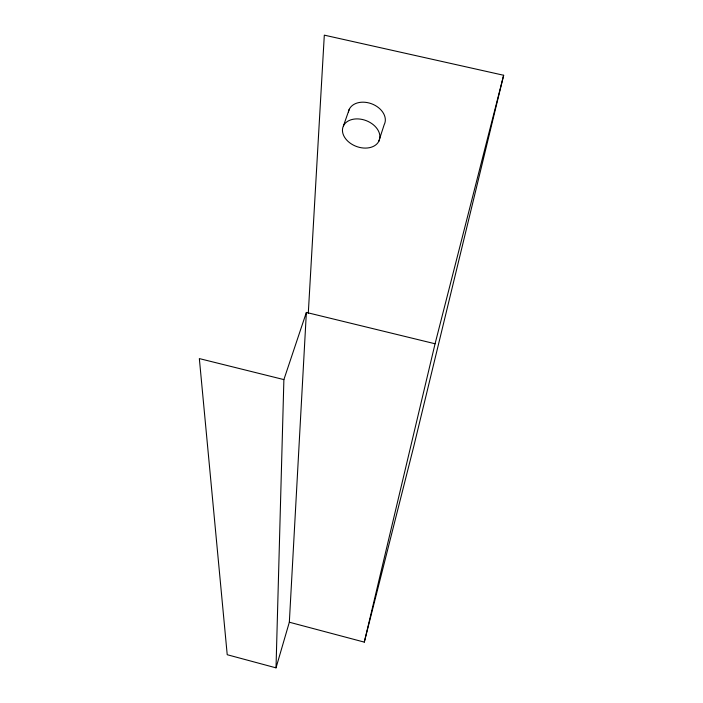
<?xml version="1.0" encoding="UTF-8"?>
<svg xmlns="http://www.w3.org/2000/svg" width="703" height="703" viewBox="0 0 703 703"><rect width="100%" height="100%" fill="white"/><g stroke="black" fill="none" stroke-linecap="round" stroke-linejoin="round"><path stroke-width="1.05" d="M283.889 379.602L199.344 358.592L227.218 654.721L276.015 667.85L283.889 379.602L306.367 312.431L435.069 343.767L503.656 75.265L324.311 35.15L308.283 313.362M276.015 667.85L289.337 622.217L306.367 312.431M289.337 622.217L364.295 642.12L435.069 343.767M503.656 75.265L413.742 446.502L364.295 642.12M378.741 141.426A19.315 13.805 20.6 0 0 358.012 118.912A19.315 13.805 20.6 0 0 346.772 140.125A19.315 13.805 20.6 0 0 378.741 141.426L384.163 124.756A19.113 13.919 20.8 0 0 371.298 103.675A19.113 13.919 20.8 0 0 348.424 111.926M343.424 125.916L349.25 109.317"/></g></svg>
